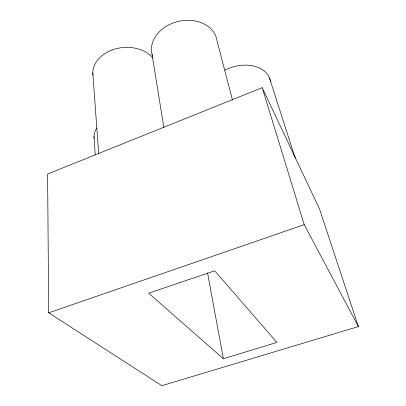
<?xml version="1.0" encoding="UTF-8"?>
<svg xmlns="http://www.w3.org/2000/svg" width="406" height="406" viewBox="0 0 406 406"><rect width="100%" height="100%" fill="white"/><g stroke="black" fill="none" stroke-linecap="round" stroke-linejoin="round"><path stroke-width="0.61" d="M262.195 87.671L47.603 174.037L48.695 312.813L161.847 385.7L358.397 326.571L319.502 208.953L262.195 87.671L304.226 224.66L358.397 326.571M48.695 312.813L304.226 224.66M223.336 358.706L276.917 342.415L214.708 270.807L148.692 293.198L223.336 358.706L207.557 272.822M294.619 156.295L269.3 77.47A32.343 22.68 -16.8 0 0 224.807 70.167M232.511 100.165L217.017 40.818A33.211 25.715 -12.8 0 0 178.726 21.33A33.211 25.715 -12.8 0 0 152.346 55.338M152.017 54.171L163.867 127.631M92.801 73.024L98.699 153.732M93.994 136.67L95.243 154.899M294.081 155.275A35.89 21.503 -15.3 0 1 295.304 158.061M94.106 138.487A30.902 20.757 -5.3 0 1 96.775 127.941M269.533 78.018A32.343 22.68 -16.8 0 1 270.503 81.479M92.949 75.359A32.561 24.456 -4.7 0 1 114.954 49.035A32.561 24.456 -4.7 0 1 152.976 58.012"/></g></svg>
